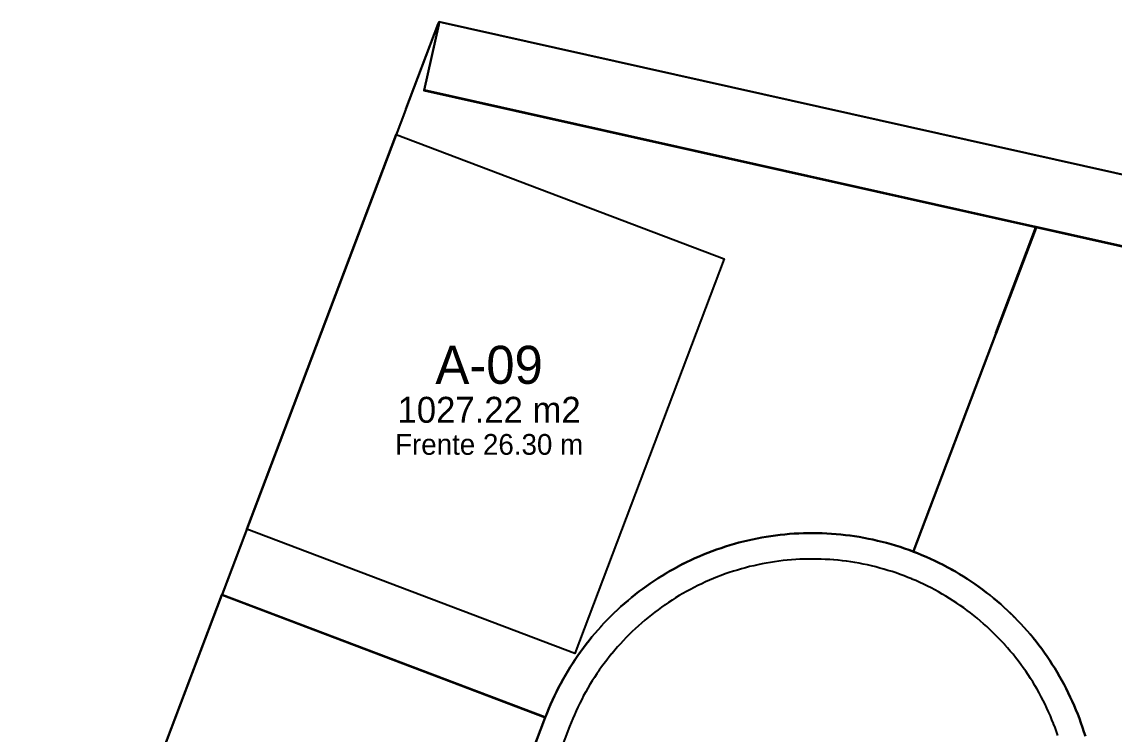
# Model space of a CAD drawing. Header units: metres. Extents: x 357856 to 358234, y 2285113 to 2285465.
# Drawn here: x 357917.5 to 357980.7, y 2285247.9 to 2285289.1 of the extents above; entities that cross this region are included whole.
import ezdxf
from ezdxf.enums import TextEntityAlignment as Align

# ---------------------------------------------------------------- set-up
doc = ezdxf.new("R2010")
doc.units = ezdxf.units.M
for name, color, linetype in [('BODEGA-HUELLA', 30, 'Continuous'), ('DONACION-AREA-VERDE', 3, 'Continuous'), ('LOTES', 2, 'Continuous'), ('POLIGONO', 5, 'Continuous'), ('TEXTO', 7, 'Continuous'), ('VIAL-ARROYO', 8, 'Continuous'), ('VIAL-DERECHO-VIA', 9, 'Continuous')]:
    doc.layers.add(name, color=color, linetype=linetype)

msp = doc.modelspace()

# ---------------------------------------------------------------- linework, layer by layer
at = {"layer": 'BODEGA-HUELLA'}
for points in [[(357939.14, 2285282.554), (357958.111, 2285275.365), (357949.47, 2285252.563), (357930.5, 2285259.752), (357939.14, 2285282.554)], [(357929.065, 2285255.949), (357947.765, 2285248.863), (357937.134, 2285220.81), (357918.435, 2285227.896), (357929.065, 2285255.949)]]:
    msp.add_lwpolyline(points, close=True, dxfattribs=at)
at = {"layer": 'DONACION-AREA-VERDE'}
msp.add_lwpolyline([(358060.308, 2285262.565), (357941.63, 2285289.07), (357941.63, 2285289.07), (357941.63, 2285289.07), (357941.629, 2285289.071), (357941.628, 2285289.071), (357941.627, 2285289.071), (357941.626, 2285289.07), (357941.625, 2285289.07), (357941.624, 2285289.07), (357941.623, 2285289.069), (357941.622, 2285289.069), (357941.621, 2285289.068), (357941.621, 2285289.068), (357941.62, 2285289.067), (357941.619, 2285289.066), (357941.619, 2285289.065), (357941.619, 2285289.064), (357941.618, 2285289.063), (357941.618, 2285289.063), (357941.618, 2285289.063), (357940.736, 2285285.111), (357940.736, 2285285.111), (357940.736, 2285285.111), (357940.735, 2285285.11), (357940.735, 2285285.109), (357940.735, 2285285.108), (357940.736, 2285285.107), (357940.736, 2285285.106), (357940.736, 2285285.105), (357940.737, 2285285.104), (357940.737, 2285285.103), (357940.738, 2285285.103), (357940.738, 2285285.102), (357940.739, 2285285.101), (357940.74, 2285285.101), (357940.741, 2285285.1), (357940.742, 2285285.1), (357940.743, 2285285.099), (357940.743, 2285285.099), (357940.743, 2285285.099), (358059.091, 2285258.668)], dxfattribs=at)
at = {"layer": 'LOTES'}
msp.add_lwpolyline([(357929.074, 2285255.967), (357929.073, 2285255.966), (357929.073, 2285255.964), (357929.072, 2285255.962), (357929.072, 2285255.96), (357929.073, 2285255.958), (357929.073, 2285255.956), (357929.073, 2285255.954), (357929.074, 2285255.952), (357929.075, 2285255.95), (357929.076, 2285255.949), (357929.077, 2285255.947), (357929.079, 2285255.946), (357929.08, 2285255.944), (357929.082, 2285255.943), (357929.084, 2285255.942), (357929.085, 2285255.942), (357947.746, 2285248.87), (357947.748, 2285248.87), (357947.75, 2285248.869), (357947.752, 2285248.869), (357947.754, 2285248.869), (357947.756, 2285248.869), (357947.758, 2285248.869), (357947.76, 2285248.87), (357947.761, 2285248.871), (357947.763, 2285248.871), (357947.765, 2285248.872), (357947.766, 2285248.874), (357947.768, 2285248.875), (357947.769, 2285248.877), (357947.77, 2285248.878), (357947.771, 2285248.88), (357947.772, 2285248.882), (357947.862, 2285249.115), (357947.863, 2285249.115), (357947.863, 2285249.115), (357947.863, 2285249.115), (357947.964, 2285249.365), (357947.964, 2285249.365), (357947.964, 2285249.365), (357947.965, 2285249.365), (357948.07, 2285249.613), (357948.07, 2285249.613), (357948.07, 2285249.613), (357948.07, 2285249.614), (357948.18, 2285249.86), (357948.18, 2285249.86), (357948.18, 2285249.86), (357948.18, 2285249.86), (357948.294, 2285250.104), (357948.294, 2285250.104), (357948.294, 2285250.105), (357948.294, 2285250.105), (357948.412, 2285250.347), (357948.412, 2285250.347), (357948.412, 2285250.347), (357948.412, 2285250.348), (357948.534, 2285250.588), (357948.534, 2285250.588), (357948.534, 2285250.588), (357948.534, 2285250.589), (357948.66, 2285250.827), (357948.66, 2285250.827), (357948.66, 2285250.827), (357948.66, 2285250.827), (357948.79, 2285251.064), (357948.79, 2285251.064), (357948.79, 2285251.064), (357948.79, 2285251.064), (357948.923, 2285251.298), (357948.923, 2285251.298), (357948.923, 2285251.299), (357948.924, 2285251.299), (357949.061, 2285251.531), (357949.061, 2285251.531), (357949.061, 2285251.531), (357949.061, 2285251.531), (357949.202, 2285251.761), (357949.202, 2285251.761), (357949.202, 2285251.761), (357949.202, 2285251.761), (357949.347, 2285251.988), (357949.347, 2285251.989), (357949.347, 2285251.989), (357949.347, 2285251.989), (357949.495, 2285252.214), (357949.496, 2285252.214), (357949.496, 2285252.214), (357949.496, 2285252.214), (357949.648, 2285252.437), (357949.648, 2285252.437), (357949.648, 2285252.437), (357949.648, 2285252.437), (357949.804, 2285252.657), (357949.804, 2285252.657), (357949.804, 2285252.657), (357949.804, 2285252.658), (357949.963, 2285252.875), (357949.963, 2285252.875), (357949.963, 2285252.875), (357949.964, 2285252.875), (357950.126, 2285253.09), (357950.126, 2285253.09), (357950.127, 2285253.09), (357950.127, 2285253.091), (357950.293, 2285253.303), (357950.293, 2285253.303), (357950.293, 2285253.303), (357950.293, 2285253.303), (357950.463, 2285253.512), (357950.463, 2285253.512), (357950.463, 2285253.513), (357950.463, 2285253.513), (357950.636, 2285253.719), (357950.637, 2285253.719), (357950.637, 2285253.719), (357950.637, 2285253.72), (357950.813, 2285253.923), (357950.813, 2285253.923), (357950.813, 2285253.923), (357950.814, 2285253.924), (357950.993, 2285254.124), (357950.993, 2285254.124), (357950.994, 2285254.125), (357950.994, 2285254.125), (357951.177, 2285254.322), (357951.177, 2285254.323), (357951.177, 2285254.323), (357951.177, 2285254.323), (357951.363, 2285254.518), (357951.363, 2285254.518), (357951.364, 2285254.518), (357951.364, 2285254.518), (357951.553, 2285254.71), (357951.553, 2285254.71), (357951.553, 2285254.71), (357951.553, 2285254.71), (357951.746, 2285254.898), (357951.746, 2285254.899), (357951.746, 2285254.899), (357951.746, 2285254.899), (357951.942, 2285255.084), (357951.942, 2285255.084), (357951.942, 2285255.084), (357951.942, 2285255.085), (357952.141, 2285255.267), (357952.141, 2285255.267), (357952.141, 2285255.267), (357952.141, 2285255.267), (357952.343, 2285255.446), (357952.343, 2285255.446), (357952.343, 2285255.446), (357952.343, 2285255.446), (357952.548, 2285255.622), (357952.548, 2285255.622), (357952.548, 2285255.622), (357952.548, 2285255.622), (357952.755, 2285255.794), (357952.755, 2285255.794), (357952.755, 2285255.795), (357952.756, 2285255.795), (357952.966, 2285255.963), (357952.966, 2285255.964), (357952.966, 2285255.964), (357952.966, 2285255.964), (357953.179, 2285256.129), (357953.179, 2285256.129), (357953.179, 2285256.129), (357953.179, 2285256.129), (357953.395, 2285256.291), (357953.395, 2285256.291), (357953.395, 2285256.291), (357953.395, 2285256.291), (357953.613, 2285256.45), (357953.613, 2285256.45), (357953.614, 2285256.45), (357953.614, 2285256.45), (357953.834, 2285256.605), (357953.835, 2285256.605), (357953.835, 2285256.605), (357953.835, 2285256.605), (357954.058, 2285256.756), (357954.058, 2285256.756), (357954.058, 2285256.756), (357954.058, 2285256.756), (357954.284, 2285256.904), (357954.284, 2285256.904), (357954.284, 2285256.904), (357954.284, 2285256.904), (357954.512, 2285257.048), (357954.513, 2285257.048), (357954.513, 2285257.048), (357954.513, 2285257.048), (357954.743, 2285257.188), (357954.743, 2285257.188), (357954.743, 2285257.188), (357954.744, 2285257.188), (357954.976, 2285257.324), (357954.976, 2285257.324), (357954.976, 2285257.324), (357954.977, 2285257.324), (357955.211, 2285257.457), (357955.212, 2285257.457), (357955.212, 2285257.457), (357955.212, 2285257.457), (357955.449, 2285257.585), (357955.449, 2285257.585), (357955.449, 2285257.585), (357955.449, 2285257.586), (357955.688, 2285257.71), (357955.688, 2285257.71), (357955.688, 2285257.71), (357955.689, 2285257.71), (357955.929, 2285257.831), (357955.93, 2285257.831), (357955.93, 2285257.831), (357955.93, 2285257.831), (357956.173, 2285257.948), (357956.173, 2285257.948), (357956.173, 2285257.948), (357956.173, 2285257.948), (357956.418, 2285258.061), (357956.418, 2285258.061), (357956.418, 2285258.061), (357956.419, 2285258.061), (357956.665, 2285258.17), (357956.665, 2285258.17), (357956.666, 2285258.17), (357956.666, 2285258.17), (357956.914, 2285258.274), (357956.914, 2285258.274), (357956.914, 2285258.274), (357956.915, 2285258.275), (357957.164, 2285258.375), (357957.165, 2285258.375), (357957.165, 2285258.375), (357957.165, 2285258.375), (357957.417, 2285258.472), (357957.417, 2285258.472), (357957.417, 2285258.472), (357957.417, 2285258.472), (357957.67, 2285258.564), (357957.67, 2285258.564), (357957.671, 2285258.564), (357957.671, 2285258.564), (357957.925, 2285258.652), (357957.926, 2285258.652), (357957.926, 2285258.653), (357957.926, 2285258.653), (357958.182, 2285258.737), (357958.182, 2285258.737), (357958.182, 2285258.737), (357958.182, 2285258.737), (357958.44, 2285258.816), (357958.44, 2285258.817), (357958.44, 2285258.817), (357958.44, 2285258.817), (357958.699, 2285258.892), (357958.699, 2285258.892), (357958.699, 2285258.892), (357958.7, 2285258.892), (357958.959, 2285258.964), (357958.96, 2285258.964), (357958.96, 2285258.964), (357958.96, 2285258.964), (357959.221, 2285259.031), (357959.221, 2285259.031), (357959.221, 2285259.031), (357959.221, 2285259.031), (357959.483, 2285259.094), (357959.484, 2285259.094), (357959.484, 2285259.094), (357959.484, 2285259.094), (357959.747, 2285259.152), (357959.747, 2285259.152), (357959.747, 2285259.152), (357959.747, 2285259.152), (357960.011, 2285259.206), (357960.012, 2285259.206), (357960.012, 2285259.206), (357960.012, 2285259.206), (357960.277, 2285259.256), (357960.277, 2285259.256), (357960.277, 2285259.256), (357960.277, 2285259.256), (357960.543, 2285259.302), (357960.543, 2285259.302), (357960.543, 2285259.302), (357960.543, 2285259.302), (357960.81, 2285259.343), (357960.81, 2285259.343), (357960.81, 2285259.343), (357960.81, 2285259.343), (357961.077, 2285259.38), (357961.077, 2285259.38), (357961.077, 2285259.38), (357961.078, 2285259.38), (357961.345, 2285259.412), (357961.345, 2285259.412), (357961.345, 2285259.412), (357961.346, 2285259.412), (357961.614, 2285259.44), (357961.614, 2285259.44), (357961.614, 2285259.44), (357961.614, 2285259.44), (357961.883, 2285259.464), (357961.883, 2285259.464), (357961.883, 2285259.464), (357961.883, 2285259.464), (357962.152, 2285259.483), (357962.152, 2285259.483), (357962.152, 2285259.483), (357962.152, 2285259.483), (357962.421, 2285259.498), (357962.422, 2285259.498), (357962.422, 2285259.498), (357962.422, 2285259.498), (357962.691, 2285259.509), (357962.691, 2285259.509), (357962.692, 2285259.509), (357962.692, 2285259.509), (357962.961, 2285259.515), (357962.961, 2285259.515), (357962.961, 2285259.515), (357962.962, 2285259.515), (357963.231, 2285259.516), (357963.231, 2285259.516), (357963.231, 2285259.516), (357963.232, 2285259.516), (357963.501, 2285259.513), (357963.501, 2285259.513), (357963.501, 2285259.513), (357963.502, 2285259.513), (357963.771, 2285259.506), (357963.771, 2285259.506), (357963.771, 2285259.506), (357963.771, 2285259.506), (357964.041, 2285259.495), (357964.041, 2285259.495), (357964.041, 2285259.495), (357964.041, 2285259.495), (357964.31, 2285259.478), (357964.31, 2285259.478), (357964.31, 2285259.478), (357964.311, 2285259.478), (357964.579, 2285259.458), (357964.58, 2285259.458), (357964.58, 2285259.458), (357964.58, 2285259.458), (357964.848, 2285259.433), (357964.848, 2285259.433), (357964.849, 2285259.433), (357964.849, 2285259.433), (357965.117, 2285259.404), (357965.117, 2285259.404), (357965.117, 2285259.404), (357965.117, 2285259.404), (357965.384, 2285259.37), (357965.385, 2285259.37), (357965.385, 2285259.37), (357965.385, 2285259.37), (357965.652, 2285259.332), (357965.652, 2285259.332), (357965.652, 2285259.332), (357965.652, 2285259.332), (357965.918, 2285259.29), (357965.919, 2285259.29), (357965.919, 2285259.29), (357965.919, 2285259.29), (357966.184, 2285259.243), (357966.184, 2285259.243), (357966.185, 2285259.243), (357966.185, 2285259.243), (357966.449, 2285259.192), (357966.45, 2285259.192), (357966.45, 2285259.192), (357966.45, 2285259.192), (357966.714, 2285259.137), (357966.714, 2285259.136), (357966.714, 2285259.136), (357966.714, 2285259.136), (357966.977, 2285259.077), (357966.977, 2285259.077), (357966.977, 2285259.077), (357966.977, 2285259.077), (357967.239, 2285259.013), (357967.239, 2285259.013), (357967.239, 2285259.013), (357967.24, 2285259.013), (357967.5, 2285258.944), (357967.501, 2285258.944), (357967.501, 2285258.944), (357967.501, 2285258.944), (357967.76, 2285258.872), (357967.761, 2285258.872), (357967.761, 2285258.872), (357967.761, 2285258.872), (357968.019, 2285258.795), (357968.019, 2285258.795), (357968.019, 2285258.795), (357968.02, 2285258.795), (357968.277, 2285258.714), (357968.277, 2285258.714), (357968.277, 2285258.714), (357968.277, 2285258.714), (357968.533, 2285258.629), (357968.533, 2285258.629), (357968.533, 2285258.629), (357968.533, 2285258.629), (357968.788, 2285258.539), (357968.788, 2285258.539), (357968.788, 2285258.539), (357968.788, 2285258.539), (357969.022, 2285258.452), (357969.024, 2285258.452), (357969.026, 2285258.451), (357969.028, 2285258.451), (357969.03, 2285258.451), (357969.032, 2285258.451), (357969.034, 2285258.452), (357969.036, 2285258.452), (357969.038, 2285258.453), (357969.039, 2285258.454), (357969.041, 2285258.455), (357969.043, 2285258.456), (357969.044, 2285258.458), (357969.045, 2285258.459), (357969.046, 2285258.461), (357969.047, 2285258.462), (357969.048, 2285258.464), (357973.81, 2285271.03), (357973.811, 2285271.032), (357973.812, 2285271.034), (357973.813, 2285271.035), (357973.814, 2285271.037), (357973.815, 2285271.038), (357973.817, 2285271.039), (357973.818, 2285271.04), (357973.82, 2285271.041), (357973.822, 2285271.042), (357973.824, 2285271.043), (357973.826, 2285271.043), (357973.827, 2285271.043), (357973.827, 2285271.043), (357973.829, 2285271.044), (357973.831, 2285271.044), (357973.833, 2285271.045), (357973.834, 2285271.046), (357973.836, 2285271.046), (357973.838, 2285271.047), (357973.84, 2285271.048), (357973.841, 2285271.049), (357973.843, 2285271.051), (357973.845, 2285271.052), (357973.846, 2285271.053), (357973.847, 2285271.054), (357973.849, 2285271.056), (357973.85, 2285271.057), (357973.851, 2285271.059), (357973.852, 2285271.06), (357973.853, 2285271.062), (357973.854, 2285271.064), (357973.855, 2285271.066), (357973.856, 2285271.067), (357973.856, 2285271.067), (357973.856, 2285271.067), (357973.856, 2285271.068), (357973.856, 2285271.069), (357976.169, 2285277.171), (357976.169, 2285277.172), (357976.169, 2285277.173), (357976.17, 2285277.173), (357976.17, 2285277.173), (357976.17, 2285277.174), (357976.171, 2285277.176), (357976.171, 2285277.178), (357976.171, 2285277.18), (357976.171, 2285277.182), (357976.172, 2285277.184), (357976.172, 2285277.186), (357976.172, 2285277.188), (357976.171, 2285277.19), (357976.171, 2285277.192), (357976.171, 2285277.194), (357976.17, 2285277.196), (357976.17, 2285277.198), (357976.169, 2285277.2), (357976.168, 2285277.202), (357976.167, 2285277.204), (357976.166, 2285277.205), (357976.165, 2285277.207), (357976.164, 2285277.209), (357976.163, 2285277.21), (357976.162, 2285277.212), (357976.16, 2285277.213), (357976.159, 2285277.215), (357976.157, 2285277.216), (357976.156, 2285277.217), (357976.154, 2285277.219), (357976.152, 2285277.22), (357976.151, 2285277.221), (357976.149, 2285277.222), (357976.147, 2285277.222), (357976.145, 2285277.223), (357976.143, 2285277.224), (357976.142, 2285277.224), (357976.142, 2285277.224), (357976.142, 2285277.224), (357976.141, 2285277.224), (357976.14, 2285277.225), (357940.789, 2285285.12), (357940.787, 2285285.12), (357940.785, 2285285.121), (357940.783, 2285285.122), (357940.782, 2285285.123), (357940.78, 2285285.124), (357940.779, 2285285.126), (357940.777, 2285285.127), (357940.776, 2285285.129), (357940.775, 2285285.13), (357940.774, 2285285.132), (357940.774, 2285285.134), (357940.773, 2285285.136), (357940.773, 2285285.138), (357940.773, 2285285.14), (357940.773, 2285285.142), (357940.774, 2285285.144), (357941.619, 2285288.929), (357941.619, 2285288.929), (357941.619, 2285288.93), (357941.619, 2285288.93), (357941.619, 2285288.93), (357941.619, 2285288.93), (357941.619, 2285288.931), (357941.619, 2285288.931), (357941.619, 2285288.931), (357941.619, 2285288.932), (357941.62, 2285288.932), (357941.62, 2285288.933), (357941.62, 2285288.933), (357941.62, 2285288.934), (357941.62, 2285288.936), (357941.62, 2285288.938), (357941.62, 2285288.94), (357941.62, 2285288.942), (357941.62, 2285288.944), (357941.619, 2285288.946), (357941.619, 2285288.947), (357941.618, 2285288.949), (357941.618, 2285288.951), (357941.617, 2285288.953), (357941.616, 2285288.955), (357941.615, 2285288.956), (357941.614, 2285288.958), (357941.613, 2285288.96), (357941.612, 2285288.961), (357941.611, 2285288.963), (357941.61, 2285288.964), (357941.609, 2285288.966), (357941.607, 2285288.967), (357941.606, 2285288.968), (357941.604, 2285288.97), (357941.603, 2285288.971), (357941.601, 2285288.972), (357941.599, 2285288.973), (357941.598, 2285288.974), (357941.596, 2285288.975), (357941.594, 2285288.975), (357941.592, 2285288.976), (357941.591, 2285288.977), (357941.589, 2285288.977), (357941.587, 2285288.977), (357941.585, 2285288.978), (357941.583, 2285288.978), (357941.581, 2285288.978), (357941.579, 2285288.978), (357941.577, 2285288.978), (357941.575, 2285288.978), (357941.573, 2285288.977), (357941.571, 2285288.977), (357941.569, 2285288.977), (357941.568, 2285288.976), (357941.566, 2285288.975), (357941.564, 2285288.975), (357941.562, 2285288.974), (357941.561, 2285288.973), (357941.559, 2285288.972), (357941.557, 2285288.971), (357941.556, 2285288.97), (357941.554, 2285288.968), (357941.553, 2285288.967), (357941.551, 2285288.966), (357941.55, 2285288.964), (357941.549, 2285288.963), (357941.548, 2285288.961), (357941.547, 2285288.96), (357941.546, 2285288.958), (357941.545, 2285288.956), (357941.544, 2285288.956), (357941.544, 2285288.955), (357941.544, 2285288.955), (357941.543, 2285288.954), (357941.543, 2285288.954), (357941.543, 2285288.953), (357941.543, 2285288.953), (357941.543, 2285288.953), (357941.543, 2285288.953), (357941.543, 2285288.952), (357941.543, 2285288.952), (357939.674, 2285284.022), (357939.674, 2285284.021), (357939.674, 2285284.02), (357939.673, 2285284.02), (357939.673, 2285284.02), (357939.673, 2285284.019), (357939.672, 2285284.017), (357939.672, 2285284.015), (357939.672, 2285284.013), (357939.672, 2285284.011), (357939.671, 2285284.009), (357939.671, 2285284.007), (357939.671, 2285284.005), (357939.672, 2285284.003), (357939.672, 2285284.001), (357939.672, 2285283.999), (357939.673, 2285283.997), (357939.673, 2285283.996), (357939.674, 2285283.994), (357939.674, 2285283.992), (357939.675, 2285283.99), (357939.676, 2285283.988), (357939.677, 2285283.987), (357939.678, 2285283.985), (357939.679, 2285283.983), (357939.68, 2285283.983), (357939.68, 2285283.983), (357939.681, 2285283.981), (357939.682, 2285283.979), (357939.683, 2285283.977), (357939.684, 2285283.976), (357939.684, 2285283.974), (357939.685, 2285283.972), (357939.685, 2285283.97), (357939.685, 2285283.968), (357939.684, 2285283.966), (357939.684, 2285283.964), (357939.683, 2285283.962), (357929.074, 2285255.967)], close=True, dxfattribs=at)
for points in [[(358059.098, 2285258.697), (357976.16, 2285277.22), (357976.16, 2285277.22), (357976.159, 2285277.22), (357976.158, 2285277.22), (357976.158, 2285277.22), (357976.157, 2285277.221), (357976.155, 2285277.221), (357976.154, 2285277.221), (357976.152, 2285277.221), (357976.15, 2285277.221), (357976.148, 2285277.221), (357976.146, 2285277.221), (357976.144, 2285277.22), (357976.142, 2285277.22), (357976.14, 2285277.22), (357976.139, 2285277.219), (357976.137, 2285277.218), (357976.135, 2285277.218), (357976.133, 2285277.217), (357976.132, 2285277.216), (357976.13, 2285277.215), (357976.128, 2285277.214), (357976.127, 2285277.213), (357976.125, 2285277.211), (357976.124, 2285277.21), (357976.123, 2285277.209), (357976.121, 2285277.207), (357976.12, 2285277.206), (357976.119, 2285277.204), (357976.118, 2285277.203), (357976.117, 2285277.201), (357976.116, 2285277.2), (357976.115, 2285277.198), (357976.115, 2285277.197), (357976.115, 2285277.197), (357976.114, 2285277.196), (357976.114, 2285277.195), (357976.114, 2285277.195), (357973.8, 2285271.09), (357973.8, 2285271.089), (357973.8, 2285271.088), (357973.8, 2285271.088), (357973.8, 2285271.088), (357973.799, 2285271.087), (357973.799, 2285271.085), (357973.798, 2285271.083), (357973.798, 2285271.081), (357973.798, 2285271.079), (357973.798, 2285271.077), (357973.798, 2285271.075), (357973.798, 2285271.073), (357973.798, 2285271.071), (357973.798, 2285271.069), (357973.799, 2285271.067), (357973.799, 2285271.065), (357973.799, 2285271.064), (357973.8, 2285271.062), (357973.801, 2285271.06), (357973.802, 2285271.058), (357973.803, 2285271.056), (357973.804, 2285271.055), (357973.805, 2285271.053), (357973.806, 2285271.051), (357973.806, 2285271.051), (357973.806, 2285271.051), (357973.808, 2285271.049), (357973.809, 2285271.047), (357973.809, 2285271.046), (357973.81, 2285271.044), (357973.811, 2285271.042), (357973.811, 2285271.04), (357973.811, 2285271.038), (357973.811, 2285271.036), (357973.811, 2285271.034), (357973.81, 2285271.032), (357973.81, 2285271.03), (357969.048, 2285258.464), (357969.047, 2285258.462), (357969.047, 2285258.46), (357969.047, 2285258.458), (357969.047, 2285258.456), (357969.047, 2285258.455), (357969.047, 2285258.453), (357969.048, 2285258.451), (357969.048, 2285258.449), (357969.049, 2285258.447), (357969.05, 2285258.446), (357969.052, 2285258.444), (357969.053, 2285258.443), (357969.054, 2285258.441), (357969.056, 2285258.44), (357969.058, 2285258.439), (357969.059, 2285258.438), (357969.292, 2285258.348), (357969.293, 2285258.348), (357969.293, 2285258.348), (357969.293, 2285258.348), (357969.542, 2285258.246), (357969.543, 2285258.246), (357969.543, 2285258.246), (357969.543, 2285258.246), (357969.791, 2285258.14), (357969.791, 2285258.14), (357969.791, 2285258.14), (357969.791, 2285258.14), (357970.037, 2285258.03), (357970.038, 2285258.03), (357970.038, 2285258.03), (357970.038, 2285258.03), (357970.282, 2285257.916), (357970.282, 2285257.916), (357970.282, 2285257.916), (357970.283, 2285257.916), (357970.525, 2285257.798), (357970.525, 2285257.798), (357970.525, 2285257.798), (357970.526, 2285257.798), (357970.766, 2285257.676), (357970.766, 2285257.676), (357970.766, 2285257.676), (357970.766, 2285257.676), (357971.005, 2285257.551), (357971.005, 2285257.55), (357971.005, 2285257.55), (357971.005, 2285257.55), (357971.241, 2285257.421), (357971.242, 2285257.421), (357971.242, 2285257.421), (357971.242, 2285257.42), (357971.476, 2285257.287), (357971.476, 2285257.287), (357971.476, 2285257.287), (357971.477, 2285257.287), (357971.708, 2285257.15), (357971.709, 2285257.15), (357971.709, 2285257.15), (357971.709, 2285257.149), (357971.939, 2285257.009), (357971.939, 2285257.008), (357971.939, 2285257.008), (357971.939, 2285257.008), (357972.166, 2285256.864), (357972.167, 2285256.863), (357972.167, 2285256.863), (357972.167, 2285256.863), (357972.392, 2285256.715), (357972.392, 2285256.715), (357972.392, 2285256.715), (357972.392, 2285256.715), (357972.615, 2285256.563), (357972.615, 2285256.563), (357972.615, 2285256.562), (357972.615, 2285256.562), (357972.835, 2285256.407), (357972.835, 2285256.407), (357972.835, 2285256.406), (357972.835, 2285256.406), (357973.053, 2285256.247), (357973.053, 2285256.247), (357973.053, 2285256.247), (357973.053, 2285256.247), (357973.268, 2285256.084), (357973.268, 2285256.084), (357973.268, 2285256.084), (357973.268, 2285256.084), (357973.48, 2285255.918), (357973.481, 2285255.917), (357973.481, 2285255.917), (357973.481, 2285255.917), (357973.69, 2285255.747), (357973.69, 2285255.747), (357973.69, 2285255.747), (357973.691, 2285255.747), (357973.897, 2285255.574), (357973.897, 2285255.574), (357973.897, 2285255.574), (357973.897, 2285255.574), (357974.101, 2285255.397), (357974.101, 2285255.397), (357974.101, 2285255.397), (357974.102, 2285255.397), (357974.302, 2285255.217), (357974.302, 2285255.217), (357974.302, 2285255.217), (357974.303, 2285255.217), (357974.5, 2285255.034), (357974.501, 2285255.034), (357974.501, 2285255.034), (357974.501, 2285255.033), (357974.695, 2285254.847), (357974.696, 2285254.847), (357974.696, 2285254.847), (357974.696, 2285254.847), (357974.887, 2285254.657), (357974.888, 2285254.657), (357974.888, 2285254.657), (357974.888, 2285254.657), (357975.076, 2285254.465), (357975.077, 2285254.464), (357975.077, 2285254.464), (357975.077, 2285254.464), (357975.262, 2285254.269), (357975.262, 2285254.268), (357975.262, 2285254.268), (357975.263, 2285254.268), (357975.445, 2285254.07), (357975.445, 2285254.069), (357975.445, 2285254.069), (357975.445, 2285254.069), (357975.624, 2285253.868), (357975.624, 2285253.868), (357975.624, 2285253.867), (357975.624, 2285253.867), (357975.8, 2285253.663), (357975.8, 2285253.663), (357975.8, 2285253.663), (357975.8, 2285253.662), (357975.972, 2285253.455), (357975.972, 2285253.455), (357975.972, 2285253.455), (357975.973, 2285253.455), (357976.141, 2285253.245), (357976.141, 2285253.245), (357976.142, 2285253.244), (357976.142, 2285253.244), (357976.307, 2285253.032), (357976.307, 2285253.031), (357976.307, 2285253.031), (357976.307, 2285253.031), (357976.469, 2285252.816), (357976.469, 2285252.815), (357976.469, 2285252.815), (357976.469, 2285252.815), (357976.628, 2285252.597), (357976.628, 2285252.597), (357976.628, 2285252.597), (357976.628, 2285252.597), (357976.783, 2285252.376), (357976.783, 2285252.376), (357976.783, 2285252.376), (357976.783, 2285252.376), (357976.934, 2285252.152), (357976.934, 2285252.152), (357976.934, 2285252.152), (357976.934, 2285252.152), (357977.082, 2285251.926), (357977.082, 2285251.926), (357977.082, 2285251.926), (357977.082, 2285251.926), (357977.225, 2285251.698), (357977.226, 2285251.698), (357977.226, 2285251.698), (357977.226, 2285251.698), (357977.366, 2285251.467), (357977.366, 2285251.467), (357977.366, 2285251.467), (357977.366, 2285251.467), (357977.502, 2285251.234), (357977.502, 2285251.234), (357977.502, 2285251.234), (357977.502, 2285251.234), (357977.635, 2285250.999), (357977.635, 2285250.999), (357977.635, 2285250.999), (357977.635, 2285250.999), (357977.763, 2285250.762), (357977.763, 2285250.762), (357977.763, 2285250.761), (357977.763, 2285250.761), (357977.888, 2285250.522), (357977.888, 2285250.522), (357977.888, 2285250.522), (357977.888, 2285250.522), (357978.009, 2285250.281), (357978.009, 2285250.281), (357978.009, 2285250.281), (357978.009, 2285250.28), (357978.126, 2285250.038), (357978.126, 2285250.037), (357978.126, 2285250.037), (357978.126, 2285250.037), (357978.239, 2285249.792), (357978.239, 2285249.792), (357978.239, 2285249.792), (357978.239, 2285249.792), (357978.347, 2285249.545), (357978.348, 2285249.545), (357978.348, 2285249.545), (357978.348, 2285249.545), (357978.452, 2285249.296), (357978.452, 2285249.296), (357978.452, 2285249.296), (357978.452, 2285249.296), (357978.553, 2285249.046), (357978.553, 2285249.046), (357978.553, 2285249.046), (357978.553, 2285249.045), (357978.65, 2285248.794), (357978.65, 2285248.794), (357978.65, 2285248.793), (357978.65, 2285248.793), (357978.742, 2285248.54), (357978.742, 2285248.54), (357978.742, 2285248.54), (357978.742, 2285248.54), (357978.83, 2285248.285), (357978.83, 2285248.285), (357978.83, 2285248.285), (357978.831, 2285248.284), (357978.914, 2285248.029), (357978.914, 2285248.028), (357978.915, 2285248.028), (357978.915, 2285248.028), (357978.994, 2285247.771)], [(357937.138, 2285220.819), (357947.761, 2285248.854), (357947.762, 2285248.855), (357947.762, 2285248.856), (357947.762, 2285248.857), (357947.762, 2285248.858), (357947.762, 2285248.859), (357947.762, 2285248.86), (357947.761, 2285248.86), (357947.761, 2285248.861), (357947.761, 2285248.862), (357947.76, 2285248.863), (357947.759, 2285248.864), (357947.759, 2285248.865), (357947.758, 2285248.865), (357947.757, 2285248.866), (357947.756, 2285248.866), (357947.755, 2285248.867), (357929.076, 2285255.945), (357929.075, 2285255.945), (357929.074, 2285255.946), (357929.073, 2285255.946), (357929.072, 2285255.946), (357929.071, 2285255.946), (357929.07, 2285255.946), (357929.069, 2285255.945), (357929.068, 2285255.945), (357929.067, 2285255.944), (357929.067, 2285255.944), (357929.066, 2285255.943), (357929.065, 2285255.943), (357929.064, 2285255.942), (357929.064, 2285255.941), (357929.063, 2285255.94), (357929.063, 2285255.939), (357918.438, 2285227.905)]]:
    msp.add_lwpolyline(points, dxfattribs=at)
at = {"layer": 'POLIGONO'}
msp.add_lwpolyline([(357879.275, 2285124.569), (357941.62, 2285289.073), (358060.309, 2285262.565), (358062.258, 2285261.775), (358063.927, 2285260.344), (358065.119, 2285258.556), (358065.644, 2285256.291), (358065.512, 2285254.145), (358063.945, 2285251.165), (357910.507, 2285122.423), (357905.462, 2285119.92), (357901.328, 2285119.682), (357879.275, 2285124.569)], close=True, dxfattribs=at)
at = {"layer": 'VIAL-ARROYO'}
msp.add_lwpolyline([(357977.409, 2285247.806), (357977.329, 2285248.038), (357977.329, 2285248.038), (357977.245, 2285248.268), (357977.245, 2285248.268), (357977.157, 2285248.497), (357977.157, 2285248.498), (357977.065, 2285248.725), (357977.065, 2285248.725), (357976.97, 2285248.951), (357976.97, 2285248.952), (357976.871, 2285249.176), (357976.871, 2285249.176), (357976.768, 2285249.399), (357976.768, 2285249.399), (357976.662, 2285249.62), (357976.662, 2285249.62), (357976.552, 2285249.84), (357976.552, 2285249.84), (357976.439, 2285250.057), (357976.439, 2285250.057), (357976.322, 2285250.273), (357976.322, 2285250.273), (357976.201, 2285250.487), (357976.201, 2285250.487), (357976.077, 2285250.699), (357976.077, 2285250.699), (357975.95, 2285250.908), (357975.95, 2285250.909), (357975.819, 2285251.116), (357975.819, 2285251.116), (357975.685, 2285251.322), (357975.685, 2285251.322), (357975.547, 2285251.525), (357975.547, 2285251.525), (357975.407, 2285251.726), (357975.406, 2285251.726), (357975.262, 2285251.924), (357975.262, 2285251.925), (357975.115, 2285252.121), (357975.115, 2285252.121), (357974.964, 2285252.315), (357974.964, 2285252.315), (357974.811, 2285252.506), (357974.811, 2285252.506), (357974.654, 2285252.695), (357974.654, 2285252.695), (357974.494, 2285252.881), (357974.494, 2285252.881), (357974.331, 2285253.064), (357974.331, 2285253.065), (357974.165, 2285253.245), (357974.165, 2285253.245), (357973.996, 2285253.424), (357973.996, 2285253.424), (357973.825, 2285253.599), (357973.825, 2285253.599), (357973.65, 2285253.771), (357973.65, 2285253.771), (357973.473, 2285253.941), (357973.473, 2285253.941), (357973.293, 2285254.108), (357973.293, 2285254.108), (357973.11, 2285254.271), (357973.11, 2285254.272), (357972.924, 2285254.432), (357972.924, 2285254.432), (357972.736, 2285254.59), (357972.736, 2285254.59), (357972.546, 2285254.744), (357972.545, 2285254.745), (357972.352, 2285254.896), (357972.352, 2285254.896), (357972.157, 2285255.044), (357972.157, 2285255.044), (357971.959, 2285255.189), (357971.959, 2285255.189), (357971.759, 2285255.331), (357971.758, 2285255.331), (357971.556, 2285255.469), (357971.556, 2285255.47), (357971.351, 2285255.605), (357971.351, 2285255.605), (357971.144, 2285255.736), (357971.144, 2285255.736), (357970.935, 2285255.865), (357970.935, 2285255.865), (357970.723, 2285255.99), (357970.723, 2285255.99), (357970.51, 2285256.111), (357970.51, 2285256.111), (357970.295, 2285256.229), (357970.295, 2285256.229), (357970.078, 2285256.343), (357970.078, 2285256.344), (357969.859, 2285256.454), (357969.859, 2285256.454), (357969.638, 2285256.562), (357969.638, 2285256.562), (357969.416, 2285256.665), (357969.415, 2285256.665), (357969.191, 2285256.765), (357969.191, 2285256.765), (357968.966, 2285256.861), (357968.966, 2285256.862), (357968.738, 2285256.954), (357968.738, 2285256.954), (357968.51, 2285257.043), (357968.509, 2285257.043), (357968.279, 2285257.128), (357968.279, 2285257.128), (357968.048, 2285257.209), (357968.048, 2285257.209), (357967.815, 2285257.287), (357967.815, 2285257.287), (357967.581, 2285257.36), (357967.581, 2285257.361), (357967.346, 2285257.43), (357967.345, 2285257.43), (357967.109, 2285257.496), (357967.109, 2285257.496), (357966.872, 2285257.558), (357966.872, 2285257.558), (357966.633, 2285257.617), (357966.633, 2285257.617), (357966.394, 2285257.671), (357966.394, 2285257.671), (357966.154, 2285257.721), (357966.154, 2285257.721), (357965.913, 2285257.768), (357965.913, 2285257.768), (357965.671, 2285257.81), (357965.671, 2285257.81), (357965.429, 2285257.849), (357965.428, 2285257.849), (357965.186, 2285257.883), (357965.185, 2285257.883), (357964.942, 2285257.914), (357964.942, 2285257.914), (357964.698, 2285257.941), (357964.698, 2285257.941), (357964.454, 2285257.963), (357964.454, 2285257.963), (357964.209, 2285257.982), (357964.209, 2285257.982), (357963.964, 2285257.996), (357963.964, 2285257.996), (357963.719, 2285258.007), (357963.719, 2285258.007), (357963.473, 2285258.014), (357963.473, 2285258.014), (357963.228, 2285258.016), (357963.228, 2285258.016), (357962.983, 2285258.015), (357962.982, 2285258.015), (357962.737, 2285258.009), (357962.737, 2285258.009), (357962.492, 2285258), (357962.492, 2285258), (357962.247, 2285257.986), (357962.247, 2285257.986), (357962.002, 2285257.969), (357962.002, 2285257.969), (357961.758, 2285257.947), (357961.757, 2285257.947), (357961.514, 2285257.922), (357961.513, 2285257.922), (357961.27, 2285257.892), (357961.27, 2285257.892), (357961.027, 2285257.859), (357961.027, 2285257.859), (357960.784, 2285257.821), (357960.784, 2285257.821), (357960.542, 2285257.78), (357960.542, 2285257.78), (357960.301, 2285257.735), (357960.301, 2285257.735), (357960.061, 2285257.685), (357960.06, 2285257.685), (357959.821, 2285257.632), (357959.821, 2285257.632), (357959.582, 2285257.575), (357959.582, 2285257.575), (357959.345, 2285257.514), (357959.344, 2285257.514), (357959.108, 2285257.449), (357959.108, 2285257.449), (357958.872, 2285257.38), (357958.872, 2285257.38), (357958.638, 2285257.308), (357958.638, 2285257.307), (357958.405, 2285257.231), (357958.405, 2285257.231), (357958.173, 2285257.151), (357958.173, 2285257.151), (357957.942, 2285257.067), (357957.942, 2285257.067), (357957.713, 2285256.979), (357957.713, 2285256.979), (357957.485, 2285256.887), (357957.485, 2285256.887), (357957.259, 2285256.792), (357957.259, 2285256.792), (357957.034, 2285256.693), (357957.034, 2285256.693), (357956.811, 2285256.591), (357956.811, 2285256.59), (357956.59, 2285256.484), (357956.59, 2285256.484), (357956.371, 2285256.374), (357956.371, 2285256.374), (357956.153, 2285256.261), (357956.153, 2285256.261), (357955.937, 2285256.144), (357955.937, 2285256.144), (357955.724, 2285256.024), (357955.723, 2285256.023), (357955.512, 2285255.9), (357955.512, 2285255.9), (357955.302, 2285255.772), (357955.302, 2285255.772), (357955.094, 2285255.641), (357955.094, 2285255.641), (357954.889, 2285255.507), (357954.889, 2285255.507), (357954.686, 2285255.37), (357954.685, 2285255.369), (357954.485, 2285255.229), (357954.484, 2285255.229), (357954.286, 2285255.085), (357954.286, 2285255.084), (357954.09, 2285254.937), (357954.09, 2285254.937), (357953.896, 2285254.787), (357953.896, 2285254.787), (357953.704, 2285254.633), (357953.704, 2285254.633), (357953.516, 2285254.476), (357953.516, 2285254.476), (357953.329, 2285254.316), (357953.329, 2285254.316), (357953.146, 2285254.153), (357953.146, 2285254.153), (357952.965, 2285253.987), (357952.965, 2285253.987), (357952.787, 2285253.819), (357952.787, 2285253.818), (357952.612, 2285253.647), (357952.611, 2285253.647), (357952.439, 2285253.472), (357952.439, 2285253.472), (357952.269, 2285253.295), (357952.269, 2285253.295), (357952.103, 2285253.115), (357952.103, 2285253.115), (357951.939, 2285252.932), (357951.939, 2285252.932), (357951.778, 2285252.746), (357951.778, 2285252.746), (357951.621, 2285252.558), (357951.62, 2285252.558), (357951.466, 2285252.368), (357951.466, 2285252.368), (357951.315, 2285252.175), (357951.314, 2285252.174), (357951.166, 2285251.979), (357951.166, 2285251.979), (357951.021, 2285251.781), (357951.021, 2285251.781), (357950.879, 2285251.581), (357950.879, 2285251.58), (357950.741, 2285251.378), (357950.741, 2285251.378), (357950.606, 2285251.173), (357950.606, 2285251.173), (357950.474, 2285250.966), (357950.474, 2285250.966), (357950.346, 2285250.757), (357950.346, 2285250.757), (357950.221, 2285250.546), (357950.221, 2285250.545), (357950.099, 2285250.332), (357950.099, 2285250.332), (357949.981, 2285250.117), (357949.981, 2285250.117), (357949.867, 2285249.9), (357949.867, 2285249.9), (357949.756, 2285249.681), (357949.756, 2285249.681), (357949.649, 2285249.46), (357949.649, 2285249.46), (357949.545, 2285249.238), (357949.545, 2285249.238), (357949.445, 2285249.014), (357949.445, 2285249.013), (357949.349, 2285248.788), (357949.349, 2285248.788), (357949.256, 2285248.561), (357949.256, 2285248.56), (357949.168, 2285248.332), (357949.167, 2285248.332), (357916.677, 2285162.593)], dxfattribs=at)
at = {"layer": 'VIAL-DERECHO-VIA'}
msp.add_lwpolyline([(357978.994, 2285247.77), (357978.915, 2285248.028), (357978.914, 2285248.028), (357978.83, 2285248.285), (357978.83, 2285248.285), (357978.742, 2285248.54), (357978.742, 2285248.54), (357978.65, 2285248.793), (357978.65, 2285248.794), (357978.553, 2285249.046), (357978.553, 2285249.046), (357978.452, 2285249.296), (357978.452, 2285249.296), (357978.348, 2285249.545), (357978.348, 2285249.545), (357978.239, 2285249.792), (357978.239, 2285249.792), (357978.126, 2285250.037), (357978.126, 2285250.037), (357978.009, 2285250.281), (357978.009, 2285250.281), (357977.888, 2285250.522), (357977.888, 2285250.522), (357977.763, 2285250.761), (357977.763, 2285250.762), (357977.635, 2285250.999), (357977.635, 2285250.999), (357977.502, 2285251.234), (357977.502, 2285251.234), (357977.366, 2285251.467), (357977.366, 2285251.467), (357977.226, 2285251.698), (357977.226, 2285251.698), (357977.082, 2285251.926), (357977.082, 2285251.926), (357976.934, 2285252.152), (357976.934, 2285252.152), (357976.783, 2285252.376), (357976.783, 2285252.376), (357976.628, 2285252.597), (357976.628, 2285252.597), (357976.469, 2285252.815), (357976.469, 2285252.815), (357976.307, 2285253.031), (357976.307, 2285253.031), (357976.142, 2285253.244), (357976.141, 2285253.245), (357975.972, 2285253.455), (357975.972, 2285253.455), (357975.8, 2285253.663), (357975.8, 2285253.663), (357975.624, 2285253.867), (357975.624, 2285253.868), (357975.445, 2285254.069), (357975.445, 2285254.069), (357975.262, 2285254.268), (357975.262, 2285254.268), (357975.077, 2285254.464), (357975.077, 2285254.464), (357974.888, 2285254.657), (357974.888, 2285254.657), (357974.696, 2285254.847), (357974.696, 2285254.847), (357974.501, 2285255.034), (357974.5, 2285255.034), (357974.302, 2285255.217), (357974.302, 2285255.217), (357974.101, 2285255.397), (357974.101, 2285255.397), (357973.897, 2285255.574), (357973.897, 2285255.574), (357973.69, 2285255.747), (357973.69, 2285255.747), (357973.481, 2285255.917), (357973.481, 2285255.917), (357973.268, 2285256.084), (357973.268, 2285256.084), (357973.053, 2285256.247), (357973.053, 2285256.247), (357972.835, 2285256.406), (357972.835, 2285256.407), (357972.615, 2285256.562), (357972.615, 2285256.563), (357972.392, 2285256.715), (357972.392, 2285256.715), (357972.167, 2285256.863), (357972.167, 2285256.864), (357971.939, 2285257.008), (357971.939, 2285257.008), (357971.709, 2285257.15), (357971.709, 2285257.15), (357971.476, 2285257.287), (357971.476, 2285257.287), (357971.242, 2285257.421), (357971.242, 2285257.421), (357971.005, 2285257.55), (357971.005, 2285257.55), (357970.766, 2285257.676), (357970.766, 2285257.676), (357970.525, 2285257.798), (357970.525, 2285257.798), (357970.282, 2285257.916), (357970.282, 2285257.916), (357970.038, 2285258.03), (357970.038, 2285258.03), (357969.791, 2285258.14), (357969.791, 2285258.14), (357969.543, 2285258.246), (357969.543, 2285258.246), (357969.293, 2285258.348), (357969.293, 2285258.348), (357969.041, 2285258.446), (357969.041, 2285258.446), (357968.788, 2285258.539), (357968.788, 2285258.539), (357968.533, 2285258.629), (357968.533, 2285258.629), (357968.277, 2285258.714), (357968.277, 2285258.714), (357968.019, 2285258.795), (357968.019, 2285258.795), (357967.761, 2285258.872), (357967.761, 2285258.872), (357967.501, 2285258.944), (357967.501, 2285258.944), (357967.239, 2285259.013), (357967.239, 2285259.013), (357966.977, 2285259.077), (357966.977, 2285259.077), (357966.714, 2285259.136), (357966.714, 2285259.136), (357966.45, 2285259.192), (357966.45, 2285259.192), (357966.185, 2285259.243), (357966.184, 2285259.243), (357965.919, 2285259.29), (357965.919, 2285259.29), (357965.652, 2285259.332), (357965.652, 2285259.332), (357965.385, 2285259.37), (357965.385, 2285259.37), (357965.117, 2285259.404), (357965.117, 2285259.404), (357964.849, 2285259.433), (357964.848, 2285259.433), (357964.58, 2285259.458), (357964.58, 2285259.458), (357964.31, 2285259.478), (357964.31, 2285259.478), (357964.041, 2285259.495), (357964.041, 2285259.495), (357963.771, 2285259.506), (357963.771, 2285259.506), (357963.501, 2285259.513), (357963.501, 2285259.513), (357963.231, 2285259.516), (357963.231, 2285259.516), (357962.961, 2285259.515), (357962.961, 2285259.515), (357962.692, 2285259.509), (357962.691, 2285259.509), (357962.422, 2285259.498), (357962.422, 2285259.498), (357962.152, 2285259.483), (357962.152, 2285259.483), (357961.883, 2285259.464), (357961.883, 2285259.464), (357961.614, 2285259.44), (357961.614, 2285259.44), (357961.345, 2285259.412), (357961.345, 2285259.412), (357961.077, 2285259.38), (357961.077, 2285259.38), (357960.81, 2285259.343), (357960.81, 2285259.343), (357960.543, 2285259.302), (357960.543, 2285259.302), (357960.277, 2285259.256), (357960.277, 2285259.256), (357960.012, 2285259.206), (357960.012, 2285259.206), (357959.747, 2285259.152), (357959.747, 2285259.152), (357959.484, 2285259.094), (357959.484, 2285259.094), (357959.221, 2285259.031), (357959.221, 2285259.031), (357958.96, 2285258.964), (357958.959, 2285258.964), (357958.699, 2285258.892), (357958.699, 2285258.892), (357958.44, 2285258.817), (357958.44, 2285258.817), (357958.182, 2285258.737), (357958.182, 2285258.737), (357957.926, 2285258.653), (357957.926, 2285258.652), (357957.671, 2285258.564), (357957.67, 2285258.564), (357957.417, 2285258.472), (357957.417, 2285258.472), (357957.165, 2285258.375), (357957.165, 2285258.375), (357956.914, 2285258.274), (357956.914, 2285258.274), (357956.666, 2285258.17), (357956.665, 2285258.17), (357956.418, 2285258.061), (357956.418, 2285258.061), (357956.173, 2285257.948), (357956.173, 2285257.948), (357955.93, 2285257.831), (357955.93, 2285257.831), (357955.688, 2285257.71), (357955.688, 2285257.71), (357955.449, 2285257.585), (357955.449, 2285257.585), (357955.212, 2285257.457), (357955.212, 2285257.457), (357954.976, 2285257.324), (357954.976, 2285257.324), (357954.743, 2285257.188), (357954.743, 2285257.188), (357954.513, 2285257.048), (357954.513, 2285257.048), (357954.284, 2285256.904), (357954.284, 2285256.904), (357954.058, 2285256.756), (357954.058, 2285256.756), (357953.835, 2285256.605), (357953.835, 2285256.605), (357953.614, 2285256.45), (357953.613, 2285256.45), (357953.395, 2285256.291), (357953.395, 2285256.291), (357953.179, 2285256.129), (357953.179, 2285256.129), (357952.966, 2285255.964), (357952.966, 2285255.964), (357952.755, 2285255.795), (357952.755, 2285255.794), (357952.548, 2285255.622), (357952.548, 2285255.622), (357952.343, 2285255.446), (357952.343, 2285255.446), (357952.141, 2285255.267), (357952.141, 2285255.267), (357951.942, 2285255.084), (357951.942, 2285255.084), (357951.746, 2285254.899), (357951.746, 2285254.899), (357951.553, 2285254.71), (357951.553, 2285254.71), (357951.364, 2285254.518), (357951.363, 2285254.518), (357951.177, 2285254.323), (357951.177, 2285254.323), (357950.994, 2285254.125), (357950.993, 2285254.124), (357950.813, 2285253.923), (357950.813, 2285253.923), (357950.637, 2285253.719), (357950.636, 2285253.719), (357950.463, 2285253.513), (357950.463, 2285253.512), (357950.293, 2285253.303), (357950.293, 2285253.303), (357950.127, 2285253.09), (357950.126, 2285253.09), (357949.963, 2285252.875), (357949.963, 2285252.875), (357949.804, 2285252.657), (357949.804, 2285252.657), (357949.648, 2285252.437), (357949.648, 2285252.437), (357949.496, 2285252.214), (357949.496, 2285252.214), (357949.347, 2285251.989), (357949.347, 2285251.989), (357949.202, 2285251.761), (357949.202, 2285251.761), (357949.061, 2285251.531), (357949.061, 2285251.531), (357948.923, 2285251.299), (357948.923, 2285251.298), (357948.79, 2285251.064), (357948.79, 2285251.064), (357948.66, 2285250.827), (357948.66, 2285250.827), (357948.534, 2285250.588), (357948.534, 2285250.588), (357948.412, 2285250.347), (357948.412, 2285250.347), (357948.294, 2285250.105), (357948.294, 2285250.104), (357948.18, 2285249.86), (357948.18, 2285249.86), (357948.07, 2285249.613), (357948.07, 2285249.613), (357947.964, 2285249.365), (357947.964, 2285249.365), (357947.863, 2285249.115), (357947.863, 2285249.115), (357947.765, 2285248.863), (357947.765, 2285248.863), (357915.382, 2285163.408)], dxfattribs=at)

# ---------------------------------------------------------------- texts
at = {"layer": 'TEXTO'}
for s, height, p in [('A-09', 2.2, (357944.514, 2285269.244)), ('1027.22 m2', 1.5, (357944.514, 2285266.644)), ('Frente 26.30 m', 1.2, (357944.514, 2285264.644))]:
    msp.add_text(s, height=height, dxfattribs=at).set_placement(p, align=Align.MIDDLE_CENTER)

doc.saveas('drawing.dxf')
